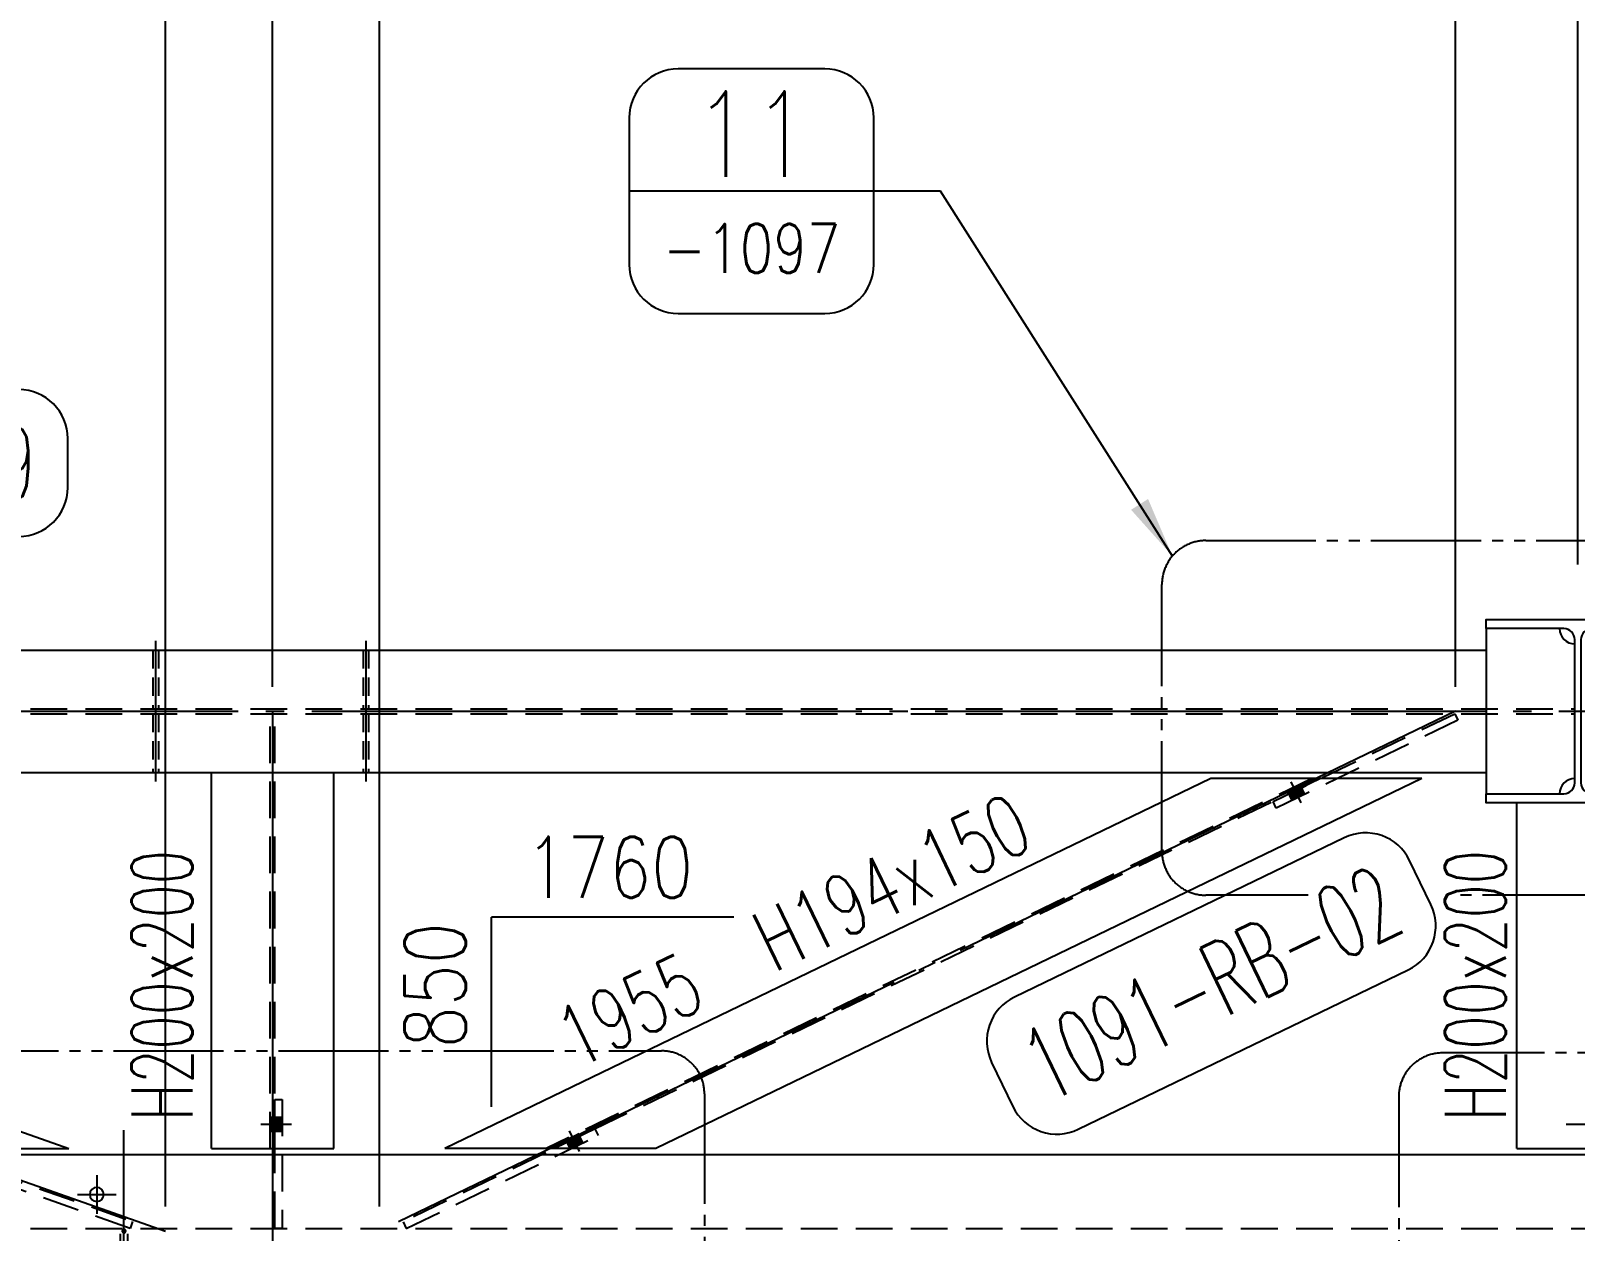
# Model space of a CAD drawing. Header units: millimetres. Extents: x 0 to 232280, y -26939 to 23794.
# Drawn here: x 62275 to 64800, y 15019 to 16981 of the extents above; entities that cross this region are included whole.
import ezdxf
from ezdxf.enums import TextEntityAlignment as Align

# ---------------------------------------------------------------- set-up
doc = ezdxf.new("R2010")
doc.units = ezdxf.units.MM
doc.header["$LTSCALE"] = 30
for name, pattern in [('JNK-CENTER', [34, 30, -1.5, 1, -1.5]), ('JNK-HIDDEN', [3, 2, -1]), ('PH2', [15, 10, -1, 1, -1, 1, -1])]:
    doc.linetypes.add(name, pattern=pattern)
for name, color, linetype in [('CEN-R', 1, 'JNK-CENTER'), ('CON-G', 3, 'Continuous'), ('CON-W', 7, 'Continuous'), ('CON-Y', 2, 'Continuous'), ('det', 2, 'PH2'), ('Dim-W', 7, 'Continuous'), ('HID-Y', 2, 'JNK-HIDDEN'), ('STL-OBJT', 7, 'Continuous'), ('TXT-Y', 2, 'Continuous')]:
    doc.layers.add(name, color=color, linetype=linetype)
doc.styles.add('SIMPLEX', font='simplex.shx', dxfattribs={"width": 0.8})
doc.dimstyles.new('DIM40', dxfattribs={"dimscale": 40, "dimtxt": 2.5, "dimasz": 2.5, "dimexe": 1, "dimexo": 1, "dimgap": 1, "dimtad": 1, "dimdec": 0, "dimdsep": 46, "dimtxsty": 'SIMPLEX', "dimcen": 0, "dimclrd": 7, "dimclre": 7, "dimclrt": 2, "dimadec": 1, "dimazin": 2, "dimtfac": 1, "dimtdec": 0, "dimtix": 1, "dimtmove": 2, "dimatfit": 2, "dimfxl": 1, "dimtolj": 1, "dimtzin": 0, "dimarcsym": 1})
doc.dimstyles.new('DIM40x4', dxfattribs={"dimscale": 40, "dimtxt": 2.5, "dimasz": 2.5, "dimexe": 1, "dimexo": 1, "dimgap": 1, "dimtad": 1, "dimdec": 1, "dimlfac": 0.25, "dimdsep": 46, "dimtxsty": 'SIMPLEX', "dimcen": 2.5, "dimclrd": 7, "dimclre": 7, "dimclrt": 2, "dimadec": 1, "dimazin": 2, "dimtfac": 1, "dimtdec": 1, "dimtmove": 2, "dimatfit": 3, "dimfxl": 1, "dimtfill": 1, "dimtolj": 1, "dimtzin": 0, "dimarcsym": 1})

# ---------------------------------------------------------------- blocks, each defined once
blk = doc.blocks.new('DUCT-TAG')
at = {"layer": 'CON-G'}
blk.add_lwpolyline([(-9.490000000000007, -1), (-9.489999999999979, 1, -0.414213562373095), (-7.489999999999979, 3), (7.489999999999982, 3, -0.414213562373095), (9.489999999999982, 1), (9.489999999999982, -1, -0.414213562373095), (7.489999999999982, -3), (-7.490000000000007, -3, -0.4142135623730971)], format="xyb", close=True, dxfattribs=at)
at = {"layer": 'CON-G', "style": 'SIMPLEX', "width": 1.246304347826088}
blk.add_attdef('NAME', text='', height=3, dxfattribs=at).set_placement((-8.190000000000007, -1.5), (8.19000000000001, -1.5), align=Align.FIT)
at = {"layer": 'CON-Y', "style": 'SIMPLEX'}
blk.add_attdef('ELEVATION', text='', height=2, dxfattribs=at).set_placement((-1.243449787580175e-14, -6.02), align=Align.CENTER)
blk = doc.blocks.new('A$C50964025')
at = {"layer": 'CEN-R'}
for p, q in [((124.9998896974175, -2.560416760388762e-06), (124.9998896974175, 329.9999974395869)), ((169.4997781445345, 256.4999640746755, -2.857914058925558e-09), (169.4997781443308, 193.5000308051494, -2.857914058925558e-09)), ((200.9997447791975, 224.9999974395214, -2.857914058925558e-09), (137.9998115096714, 224.9999974396487, -2.857914058925558e-09))]:
    blk.add_line(p, q, dxfattribs=at)
blk.add_circle((124.9998896974175, 164.9999974395869, -3.560684380578209e-09), 3, dxfattribs=at)
at = {"layer": 'CON-G'}
blk.add_circle((169.4997781444326, 224.9999974399143, -2.857914058925558e-09), 11.49996663476347, dxfattribs=at)
at = {"layer": 'HID-Y'}
for p, q in [((118.9998896974175, 160.4999974395869), (118.9998896974175, 39.99999743958688)), ((130.9998896974175, 160.4999974395869), (130.9998896974175, 39.99999743958688))]:
    blk.add_line(p, q, dxfattribs=at)
blk = doc.blocks.new('A$C2FAD1968')
at = {"layer": 'CEN-R'}
for p, q in [((3.834704974204215, -5.084854456072208e-05), (1763.834704974219, 849.9999491514372)), ((1453.93958898955, 685.8979903304244), (1437.413687619639, 720.1163272845988)), ((273.272310750619, 115.6893616354337), (256.7464093807084, 149.9076985895972))]:
    blk.add_line(p, q, dxfattribs=at)
at = {"layer": 'CON-G'}
for p, q in [((59.14285697761443, 109.9999491514154), (1311.848739330617, 714.9999491514591)), ((404.055964735453, 109.9999491514172), (1656.761847088503, 714.9999491514609)), ((1311.848739330631, 714.9999491514609), (1656.761847088495, 714.9999491514609)), ((59.14285697761261, 109.9999491514136), (404.0559647354512, 109.9999491514172))]:
    blk.add_line(p, q, dxfattribs=at)
at = {"layer": 'CON-W', "const_width": 23}
for points in [[(1449.590667576409, 694.9028158446199), (1441.76260903275, 711.111501770316)], [(261.0953307938489, 140.9028730753471), (268.9233893374712, 124.6941871496947)]]:
    blk.add_lwpolyline(points, dxfattribs=at)
at = {"layer": 'HID-Y'}
for p, q in [((1720.025747139658, 845.4999491514609), (1405.743306975779, 693.7158161178195)), ((1410.962012671564, 682.9100255006597), (1725.244452835428, 834.6941585343211)), ((1725.244452835428, 834.6941585343211), (1720.025747139651, 845.4999491514518)), ((224.7011487013315, 109.9999491514172), (1477.407031054394, 714.9999491514609)), ((238.497673011605, 109.9999491514154), (1491.203555364733, 714.9999491514609)), ((1459.946216917826, 699.904075469789), (1452.11815837416, 716.1127613954413)), ((1405.743306975779, 693.7158161178195), (1410.962012671564, 682.9100255006597)), ((1439.235118235007, 689.90155621956), (1431.407059691348, 706.1102421452124)), ((258.5678399961052, 119.692927524573), (250.7397814524393, 135.9016134502181)), ((279.2789386788954, 129.695446774791), (271.4508801353022, 145.9041327004288))]:
    blk.add_line(p, q, dxfattribs=at)
blk.add_lwpolyline([(5.218795760169087, 3.999949151357214), (9.006440632219892e-05, 14.80573976849337), (297.1146328508275, 158.2985587278654), (302.333338546614, 147.4927681107747)], close=True, dxfattribs=at)
blk = doc.blocks.new('A$C2E455471')
h = blk.add_hatch(color=256)
h.paths.add_polyline_path([(416.371800997064, 719.7117826128923), (414.7175017644154, 714.9999491514536), (426.9056974893614, 714.9999491514536), (427.2224636368967, 715.902173672845)])
h.paths.add_polyline_path([(426.9056974893614, 714.9999491514536), (414.7175017644154, 714.9999491514536), (412.3965568856719, 708.3893520321466), (423.2472195255204, 704.579743092093)])
h.paths.add_polyline_path([(438.0731262767722, 712.0925647327826), (429.7922113619429, 714.9999491514536), (426.9056974893614, 714.9999491514536), (423.2472195255204, 704.579743092093), (434.0978821653824, 700.7701341520348)])
h.paths.add_polyline_path([(423.2472195255204, 704.579743092093), (412.3965568856719, 708.3893520321466), (411.4027458578269, 705.5587443869689), (422.2534084976793, 701.7491354469134)])
h.paths.add_polyline_path([(423.2472195255204, 704.579743092093), (422.2534084976793, 701.7491354469134), (433.1040711375379, 697.9395265068559), (434.0978821653824, 700.7701341520348)])
h.paths.add_polyline_path([(422.2534084976793, 701.7491354469134), (421.2595974698356, 698.9185278017263), (432.1102601096909, 695.1089188616702), (433.1040711375379, 697.9395265068559)])
h.paths.add_polyline_path([(422.2534084976793, 701.7491354469134), (411.4027458578269, 705.5587443869689), (410.408934829979, 702.7281367417829), (421.2595974698356, 698.9185278017263)])
h = blk.add_hatch(color=256)
h.paths.add_polyline_path([(2064.071283400404, 141.2134100218507), (2062.416984167755, 136.501576560412), (2074.605179892701, 136.501576560412), (2074.921946040236, 137.4038010818034)])
h.paths.add_polyline_path([(2074.605179892701, 136.501576560412), (2062.416984167755, 136.501576560412), (2060.096039289012, 129.8909794411049), (2070.94670192886, 126.0813705010514)])
h.paths.add_polyline_path([(2085.772608680112, 133.594192141741), (2077.491693765282, 136.501576560412), (2074.605179892701, 136.501576560412), (2070.94670192886, 126.0813705010514), (2081.797364568722, 122.2717615609931)])
h.paths.add_polyline_path([(2070.94670192886, 126.0813705010514), (2060.096039289012, 129.8909794411049), (2059.102228261167, 127.0603717959273), (2069.952890901019, 123.2507628558718)])
h.paths.add_polyline_path([(2070.94670192886, 126.0813705010514), (2069.952890901019, 123.2507628558718), (2080.803553540878, 119.4411539158143), (2081.797364568722, 122.2717615609931)])
h.paths.add_polyline_path([(2069.952890901019, 123.2507628558718), (2068.959079873175, 120.4201552106847), (2079.809742513031, 116.6105462706286), (2080.803553540878, 119.4411539158143)])
h.paths.add_polyline_path([(2069.952890901019, 123.2507628558718), (2059.102228261167, 127.0603717959273), (2058.108417233319, 124.2297641507413), (2068.959079873175, 120.4201552106847)])
blk.add_hatch(color=256).paths.add_polyline_path([(2074.921946040236, 137.4038010818034), (2074.605179892701, 136.501576560412), (2077.491693765282, 136.501576560412)])
at = {"layer": 'CEN-R'}
for p, q in [((2421.000208522866, -5.084854456072208e-05), (0.000208522778848419, 849.9999491514336)), ((417.9468940437255, 689.4831689845378), (430.5351670630298, 725.337532490099)), ((2065.646376447072, 110.9847963935044), (2078.234649466369, 146.8391598990584))]:
    blk.add_line(p, q, dxfattribs=at)
at = {"layer": 'CON-G'}
for p, q in [((610.9131638946164, 714.9999491514536), (158.1107825626059, 714.9999491514536)), ((1881.293135504024, 109.9999491513936), (158.1107825626059, 714.9999491514536)), ((2334.095516836032, 109.9999491513918), (610.9131638946164, 714.9999491514536)), ((2334.095516836038, 109.9999491513918), (1881.293135504029, 109.9999491513918))]:
    blk.add_line(p, q, dxfattribs=at)
at = {"layer": 'HID-Y'}
for p, q in [((2098.638278543496, 109.9999491513936), (375.4559256019602, 714.9999491514536)), ((2116.750373796704, 109.9999491513918), (393.5680208552767, 714.9999491514536)), ((410.4089348300004, 702.7281367418436), (416.3718009970653, 719.7117826128961)), ((432.1102601097118, 695.1089188617298), (438.0731262767695, 712.0925647327749)), ((2058.108417233347, 124.2297641507994), (2064.071283400339, 141.21341002183)), ((2079.809742513036, 116.6105462706928), (2085.772608680094, 133.5941921417343))]:
    blk.add_line(p, q, dxfattribs=at)
for points in [[(54.12226136809841, 834.1775185707193), (58.09750547945805, 845.4999491514536), (464.963898905884, 702.6513599683312), (460.9886547945025, 691.3289293875787)], [(2418.66331497315, 3.999949151344481), (2422.638559084509, 15.32237973208066), (2037.180510771268, 150.6546147863173), (2033.205266659894, 139.3321842056303)]]:
    blk.add_lwpolyline(points, close=True, dxfattribs=at)
blk = doc.blocks.new('*D1212')
at = {"layer": 'DEFPOINTS', "color": 0, "transparency": 16777216}
for p in [(70643.97647856227, 17518.78250942024), (57585.61130532527, 15868.78250942024), (59673.97647856463, 15868.78250942024)]:
    blk.add_point(p, dxfattribs=at)
at = {"layer": 'Dim-W', "color": 7, "linetype": 'ByBlock', "lineweight": -2, "transparency": 16777216}
for p, q in [((70603.97647856227, 17518.78250942024), (57545.61130532528, 17518.78250942024)), ((57585.61130532528, 17418.78250942024), (57585.61130532527, 15968.78250942024)), ((59633.97647856463, 15868.78250942024), (57545.61130532527, 15868.78250942024))]:
    blk.add_line(p, q, dxfattribs=at)
at = {"layer": 'Dim-W', "color": 7, "transparency": 16777216}
for points in [[(57568.94463865861, 17418.78250942024), (57602.27797199194, 17418.78250942024), (57585.61130532528, 17518.78250942024)], [(57568.94463865861, 15968.78250942024), (57602.27797199193, 15968.78250942024), (57585.61130532527, 15868.78250942024)]]:
    blk.add_solid(points, dxfattribs=at)
at = {"layer": 'Dim-W', "color": 2, "transparency": 16777216, "insert": (57495.61130532527, 16693.78250942025), "char_height": 100, "attachment_point": 5, "rotation": 90, "style": 'SIMPLEX'}
blk.add_mtext('\\A1;1650', dxfattribs=at)
blk = doc.blocks.new('*D1238')
at = {"layer": 'DEFPOINTS', "color": 0, "transparency": 16777216}
for p in [(80555.97647856489, 21263.05392047166), (80555.97647856489, 17668.78250942024), (60023.97647856461, 16018.78250942024)]:
    blk.add_point(p, dxfattribs=at)
at = {"layer": 'Dim-W', "color": 7, "linetype": 'ByBlock', "lineweight": -2, "transparency": 16777216}
for p, q in [((60023.97647856461, 16058.78250942024), (60023.97647856461, 21303.05392047166)), ((80555.97647856489, 17708.78250942024), (80555.97647856489, 21303.05392047166)), ((60123.97647856461, 21263.05392047166), (80455.97647856489, 21263.05392047166))]:
    blk.add_line(p, q, dxfattribs=at)
at = {"layer": 'Dim-W', "color": 7, "transparency": 16777216}
for points in [[(60123.97647856461, 21279.72058713832), (60123.97647856461, 21246.38725380499), (60023.97647856461, 21263.05392047166)], [(80455.97647856489, 21279.72058713832), (80455.97647856489, 21246.38725380499), (80555.97647856489, 21263.05392047166)]]:
    blk.add_solid(points, dxfattribs=at)
at = {"layer": 'Dim-W', "color": 2, "transparency": 16777216, "insert": (70289.97647856476, 21353.05392047166), "char_height": 100, "attachment_point": 5, "style": 'SIMPLEX'}
blk.add_mtext('\\A1;20532', dxfattribs=at)
blk = doc.blocks.new('*D1239')
at = {"layer": 'DEFPOINTS', "color": 0, "transparency": 16777216}
for p in [(69735.97647856476, 20623.05392047166), (60023.97647856461, 16018.78250942024), (69735.97647856476, 15868.78250942024)]:
    blk.add_point(p, dxfattribs=at)
at = {"layer": 'Dim-W', "color": 7, "linetype": 'ByBlock', "lineweight": -2, "transparency": 16777216}
for p, q in [((60023.97647856461, 16058.78250942024), (60023.97647856461, 20663.05392047166)), ((69735.97647856476, 15908.78250942024), (69735.97647856476, 20663.05392047166)), ((60123.97647856461, 20623.05392047166), (69635.97647856476, 20623.05392047166))]:
    blk.add_line(p, q, dxfattribs=at)
at = {"layer": 'Dim-W', "color": 7, "transparency": 16777216}
for points in [[(60123.97647856461, 20639.72058713832), (60123.97647856461, 20606.38725380499), (60023.97647856461, 20623.05392047166)], [(69635.97647856476, 20639.72058713832), (69635.97647856476, 20606.38725380499), (69735.97647856476, 20623.05392047166)]]:
    blk.add_solid(points, dxfattribs=at)
at = {"layer": 'Dim-W', "color": 2, "transparency": 16777216, "insert": (64879.97647856468, 20713.05392047166), "char_height": 100, "attachment_point": 5, "style": 'SIMPLEX'}
blk.add_mtext('\\A1;9712', dxfattribs=at)
blk = doc.blocks.new('*D1241')
at = {"layer": 'DEFPOINTS', "color": 0, "transparency": 16777216}
for p in [(64804.9764785647, 20303.05392047166), (64804.9764785647, 16068.78250942035), (60023.97647856461, 16018.78250942024)]:
    blk.add_point(p, dxfattribs=at)
at = {"layer": 'Dim-W', "color": 7, "linetype": 'ByBlock', "lineweight": -2, "transparency": 16777216}
for p, q in [((60023.97647856461, 16058.78250942024), (60023.97647856461, 20343.05392047166)), ((64804.9764785647, 16108.78250942035), (64804.9764785647, 20343.05392047166)), ((60123.97647856461, 20303.05392047166), (64704.9764785647, 20303.05392047166))]:
    blk.add_line(p, q, dxfattribs=at)
at = {"layer": 'Dim-W', "color": 7, "transparency": 16777216}
for points in [[(60123.97647856461, 20319.72058713832), (60123.97647856461, 20286.38725380499), (60023.97647856461, 20303.05392047166)], [(64704.9764785647, 20319.72058713832), (64704.9764785647, 20286.38725380499), (64804.9764785647, 20303.05392047166)]]:
    blk.add_solid(points, dxfattribs=at)
at = {"layer": 'Dim-W', "color": 2, "transparency": 16777216, "insert": (62414.47647856465, 20393.05392047166), "char_height": 100, "attachment_point": 5, "style": 'SIMPLEX'}
blk.add_mtext('\\A1;4781', dxfattribs=at)
blk = doc.blocks.new('*D1248')
at = {"layer": 'DEFPOINTS', "color": 0, "transparency": 16777216}
for p in [(59873.97647856461, 19983.05392047166), (62669.9764785647, 19983.05392047166), (62669.9764785647, 15868.78250942024)]:
    blk.add_point(p, dxfattribs=at)
at = {"layer": 'Dim-W', "color": 7, "linetype": 'ByBlock', "lineweight": -2, "transparency": 16777216}
for p, q in [((62669.9764785647, 15908.78250942024), (62669.9764785647, 20023.05392047166)), ((59973.97647856461, 19983.05392047166), (62569.9764785647, 19983.05392047166))]:
    blk.add_line(p, q, dxfattribs=at)
at = {"layer": 'Dim-W', "color": 7, "transparency": 16777216}
for points in [[(59973.97647856461, 19999.72058713832), (59973.97647856461, 19966.38725380499), (59873.97647856461, 19983.05392047166)], [(62569.9764785647, 19999.72058713832), (62569.9764785647, 19966.38725380499), (62669.9764785647, 19983.05392047166)]]:
    blk.add_solid(points, dxfattribs=at)
at = {"layer": 'Dim-W', "color": 2, "transparency": 16777216, "insert": (61271.97647856465, 20073.05392047166), "char_height": 100, "attachment_point": 5, "style": 'SIMPLEX'}
blk.add_mtext('\\A1;2796', dxfattribs=at)
blk = doc.blocks.new('*D1257')
at = {"layer": 'DEFPOINTS', "color": 0, "transparency": 16777216}
for p in [(60073.97647856467, 19663.05392047166), (62494.97647856476, 19663.05392047166), (62494.97647856476, 15018.78250942025)]:
    blk.add_point(p, dxfattribs=at)
at = {"layer": 'Dim-W', "color": 7, "linetype": 'ByBlock', "lineweight": -2, "transparency": 16777216}
for p, q in [((62494.97647856476, 15058.78250942025), (62494.97647856476, 19703.05392047166)), ((60173.97647856467, 19663.05392047166), (62394.97647856476, 19663.05392047166))]:
    blk.add_line(p, q, dxfattribs=at)
at = {"layer": 'Dim-W', "color": 7, "transparency": 16777216}
for points in [[(60173.97647856467, 19679.72058713832), (60173.97647856467, 19646.38725380499), (60073.97647856467, 19663.05392047166)], [(62394.97647856476, 19679.72058713832), (62394.97647856476, 19646.38725380499), (62494.97647856476, 19663.05392047166)]]:
    blk.add_solid(points, dxfattribs=at)
at = {"layer": 'Dim-W', "color": 2, "transparency": 16777216, "insert": (61284.47647856471, 19753.05392047166), "char_height": 100, "attachment_point": 5, "style": 'SIMPLEX'}
blk.add_mtext('\\A1;2421', dxfattribs=at)
blk = doc.blocks.new('*D1260')
at = {"layer": 'DEFPOINTS', "color": 0, "transparency": 16777216}
for p in [(64604.97647856467, 19663.05392047166), (64604.97647856467, 15868.78250942024), (62844.97647856465, 15018.78250942025)]:
    blk.add_point(p, dxfattribs=at)
at = {"layer": 'Dim-W', "color": 7, "linetype": 'ByBlock', "lineweight": -2, "transparency": 16777216}
for p, q in [((62844.97647856465, 15058.78250942025), (62844.97647856465, 19703.05392047166)), ((64604.97647856467, 15908.78250942024), (64604.97647856467, 19703.05392047166)), ((62944.97647856465, 19663.05392047166), (64504.97647856467, 19663.05392047166))]:
    blk.add_line(p, q, dxfattribs=at)
at = {"layer": 'Dim-W', "color": 7, "transparency": 16777216}
for points in [[(62944.97647856465, 19679.72058713832), (62944.97647856465, 19646.38725380499), (62844.97647856465, 19663.05392047166)], [(64504.97647856467, 19679.72058713832), (64504.97647856467, 19646.38725380499), (64604.97647856467, 19663.05392047166)]]:
    blk.add_solid(points, dxfattribs=at)
at = {"layer": 'Dim-W', "color": 2, "transparency": 16777216, "insert": (63724.97647856466, 19753.05392047166), "char_height": 100, "attachment_point": 5, "style": 'SIMPLEX'}
blk.add_mtext('\\A1;1760', dxfattribs=at)
blk = doc.blocks.new('det-tag')
at = {"layer": 'CON-Y'}
blk.add_line((5, 0), (-5, 0), dxfattribs=at)
blk.add_lwpolyline([(-3.000000000000003, -4.999999999999998), (3, -5, 0.4142135623730951), (5, -3.000000000000001), (5.000000000000002, 2.999999999999998, 0.4142135623730951), (3.000000000000001, 4.999999999999998), (-2.999999999999997, 4.999999999999998, 0.4142135623730948), (-4.999999999999997, 3), (-5.000000000000002, -2.999999999999997, 0.4142135623730953)], format="xyb", close=True, dxfattribs=at)
at = {"layer": 'CON-G', "style": 'SIMPLEX', "width": 0.8}
blk.add_attdef('TAG', text='', height=3.5, dxfattribs=at).set_placement((0.02333333333333343, 0.5800000000000399), align=Align.CENTER)
at = {"layer": 'CON-Y', "style": 'SIMPLEX', "width": 0.8}
blk.add_attdef('-8888', text='', height=2, dxfattribs=at).set_placement((0, -3.339999999999999), align=Align.CENTER)
blk = doc.blocks.new('A$C6B407893')
at = {"layer": 'CEN-R'}
blk.add_line((4.499934768963612, -3.000057198660214), (4.499934768963612, 226.9999428013325), dxfattribs=at)
at = {"layer": 'HID-Y', "ltscale": 0.5}
for p, q in [((-6.523103820654796e-05, 115.9999428013325), (-6.523103820654796e-05, 211.9999428013325)), ((8.999934768963612, 115.9999428013325), (8.999934768965431, 211.9999428013325)), ((-6.523103638755856e-05, 11.99994280133978), (-6.523103638755856e-05, 107.9999428013762)), ((8.999934768963612, 11.99994280133978), (8.999934768963612, 107.9999428013762))]:
    blk.add_line(p, q, dxfattribs=at)

msp = doc.modelspace()

# ---------------------------------------------------------------- hatches: boundary and pattern name
at = {"layer": 'CON-W'}
h = msp.add_hatch(color=256, dxfattribs=at)
h.paths.add_polyline_path([(62673.97647834074, 15181.78250942099), (62685.97647834074, 15181.78250942098), (62685.97647834074, 15193.78250942099), (62673.97647834074, 15193.78250942099)])
h.paths.add_polyline_path([(62669.97647832337, 15181.78250942099), (62673.97647834074, 15181.78250942099), (62673.97647834074, 15193.78250942099), (62669.97647831595, 15193.782509421)])
h.paths.add_polyline_path([(62665.97647834077, 15181.78250942099), (62669.97647832337, 15181.78250942099), (62669.97647831592, 15193.78250942099), (62665.97647834077, 15193.78250942098)])
h.paths.add_polyline_path([(62665.97647834077, 15193.78250942099), (62669.97647831595, 15193.78250942099), (62669.97647830914, 15204.78250942099), (62665.97647834077, 15204.78250942098)])
h.paths.add_polyline_path([(62669.97647831592, 15193.78250942099), (62673.97647834074, 15193.78250942099), (62673.97647834074, 15204.78250942099), (62669.97647830911, 15204.78250942098)])
h.paths.add_polyline_path([(62673.97647834074, 15193.78250942099), (62685.97647834074, 15193.78250942098), (62685.97647834074, 15204.78250942099), (62673.97647834074, 15204.78250942099)])

# ---------------------------------------------------------------- linework, layer by layer
at = {"layer": 'CEN-R'}
for p, q in [((59673.97647856463, 15868.78250942024), (69935.97647856476, 15868.78250942024)), ((62669.9764785647, 15868.78250942024), (62669.9764785647, 12211.79614907316)), ((62650.97647834074, 15193.78250942098), (62700.97647834074, 15193.78250942098)), ((64785.97647834074, 15193.78250942098), (64835.97647834074, 15193.78250942098))]:
    msp.add_line(p, q, dxfattribs=at)
at = {"layer": 'CON-G'}
for p, q in [((64654.9764785647, 16003.78250942036), (64654.9764785647, 15733.78250942036)), ((60023.9764785649, 15968.78250942039), (64654.9764785647, 15968.78250942039)), ((60023.9764785649, 15768.78250942031), (64654.9764785647, 15768.78250942029)), ((62569.97647856473, 15153.78250942024), (62569.97647856473, 15768.7825094203)), ((62769.97647856476, 15153.78250942024), (62769.97647856476, 15768.7825094203)), ((64704.97647856473, 15153.78250942024), (64704.97647856471, 15718.78250942035)), ((60023.97647856461, 15143.78250942024), (69585.9764785647, 15143.78250942024)), ((62569.97647856473, 15153.78250942024), (62769.97647856476, 15153.78250942024)), ((64704.97647856473, 15153.78250942024), (64904.97647856476, 15153.78250942024))]:
    msp.add_line(p, q, dxfattribs=at)
msp.add_lwpolyline([(64954.9764785647, 16018.78250942035), (64954.9764785647, 16003.78250942035), (64827.9764785647, 16003.78250942035, 0.414213562373095), (64809.9764785647, 15985.78250942035), (64809.9764785647, 15751.78250942035, 0.414213562373095), (64827.9764785647, 15733.78250942035), (64954.9764785647, 15733.78250942035), (64954.9764785647, 15718.78250942035), (64654.9764785647, 15718.78250942035), (64654.9764785647, 15733.78250942035), (64781.9764785647, 15733.78250942035, 0.414213562373095), (64799.9764785647, 15751.78250942035), (64799.9764785647, 15985.78250942035, 0.4142135623730949), (64781.9764785647, 16003.78250942035), (64654.9764785647, 16003.78250942035), (64654.9764785647, 16018.78250942035)], format="xyb", close=True, dxfattribs=at)
for centre, start, end in [((64799.9764785647, 16003.78250942036), 180, 270), ((64799.9764785647, 15733.78250942036), 90, 180)]:
    msp.add_arc(centre, 25, start, end, dxfattribs=at)
at = {"layer": 'CON-W'}
for p in [(63028.23112515728, 15222.18358353029), (63424.37540332526, 15531.9263817493)]:
    msp.add_line(p, (63028.23112515728, 15531.9263817493), dxfattribs=at)
at = {"layer": 'det', "ltscale": 0.6}
msp.add_lwpolyline([(64363.65385358568, 15568.00073819469), (64196.57759249645, 15568.00073819469, -0.414213562373095), (64124.57759249645, 15640.00073819469), (64124.57759249645, 16075.82229403521, -0.414213562373095), (64196.57759249645, 16147.82229403521), (65451.51437584155, 16147.82229403521, -0.414213562373095), (65523.51437584155, 16075.82229403521), (65523.51437584155, 15640.00073819469, -0.414213562373095), (65451.51437584155, 15568.00073819469), (65310.16378609624, 15568.00073819469)], format="xyb", dxfattribs=at)
msp.add_lwpolyline([(65099.09998842547, 15568.00073819469), (64603.55889824193, 15568.00073819469)], dxfattribs=at)
for points in [[(61799.8948706766, 15243.40225225843, -0.414213562373095), (61869.8948706766, 15313.40225225843), (63306.39545644795, 15313.40225225843, -0.414213562373095), (63376.39545644795, 15243.40225225843), (63376.39545644795, 14840.99387395222, -0.414213562373095), (63306.39545644795, 14770.99387395222), (61869.8948706766, 14770.99387395222, -0.414213562373095), (61799.8948706766, 14840.99387395222)], [(64583.8883358208, 15310.15498760178, 0.414213562373095), (64511.8883358208, 15238.15498760178), (64511.8883358208, 14840.83820536402, 0.414213562373095), (64583.8883358208, 14768.83820536403), (65020.62325811101, 14768.83820536402, 0.414213562373095), (65092.62325811101, 14840.83820536402), (65092.62325811101, 15238.15498760178, 0.414213562373095), (65020.62325811101, 15310.15498760178)]]:
    msp.add_lwpolyline(points, format="xyb", close=True, dxfattribs=at)
at = {"layer": 'HID-Y'}
for p, q in [((60023.9764785649, 15872.78250942033), (64799.9764785647, 15872.78250942033)), ((60023.9764785649, 15864.78250942032), (64799.9764785647, 15864.78250942033)), ((62665.97647856471, 15153.78250942025), (62665.97647856473, 15864.78250942033)), ((62673.97647856471, 15153.78250942025), (62673.97647856473, 15864.78250942033)), ((62685.97647834074, 15204.78250942098), (62665.97647834074, 15204.78250942098)), ((62685.97647834074, 15181.78250942098), (62665.97647834074, 15181.78250942098)), ((60023.97647856461, 15023.28250942024), (69585.9764785647, 15023.28250942024))]:
    msp.add_line(p, q, dxfattribs=at)
msp.add_lwpolyline([(62685.97647834074, 15023.28250942024), (62673.97647834074, 15023.28250942024), (62673.97647834074, 15233.78250942098), (62685.97647834074, 15233.78250942098)], close=True, dxfattribs=at)
at = {"layer": 'STL-OBJT'}
msp.add_line((63762.36588570154, 16719.04912735215), (63653.3912927478, 16719.04912735215), dxfattribs=at)

# ---------------------------------------------------------------- block references
at = {"layer": 'CON-G', "xscale": -1, "rotation": 180}
for p in [(62474.27919280232, 15980.78245222175), (62818.15204048445, 15980.78245222175)]:
    msp.add_blockref('A$C6B407893', p, dxfattribs=at)
at = {"layer": 'CON-G', "rotation": 180}
for name, p in [('A$C2E455471', (62494.97668708754, 15868.78245857169)), ('A$C2FAD1968', (64608.81118353887, 15868.78245857169))]:
    msp.add_blockref(name, p, dxfattribs=at)
at = {"layer": 'CON-G', "xscale": -1}
msp.add_blockref('A$C50964025', (62551.97636826232, 14853.78251198067), dxfattribs=at)
at = {"layer": 'CON-Y', "xscale": 40, "yscale": 40, "zscale": 40}
msp.add_blockref('det-tag', (63453.3912927478, 16719.04912735215), dxfattribs=at).add_auto_attribs({'TAG': '11', '-8888': '-1097'})
at = {"layer": 'STL-OBJT'}
ref = msp.add_blockref('DUCT-TAG', (61955.43659432644, 16274.60934261727), dxfattribs=dict(at, xscale=-40, yscale=40, zscale=40, rotation=180))
ref.add_attrib('NAME', '1091-RT-09', dxfattribs={"layer": 'CON-G', "height": 120, "style": 'SIMPLEX', "width": 0.5849999999999972}).set_placement((61627.83659432635, 16214.60934261727), (62283.03659432635, 16214.60934261727), align=Align.FIT)
ref = msp.add_blockref('DUCT-TAG', (64205.39607309033, 15423.58166689958), dxfattribs=dict(at, xscale=-40.00000000001047, yscale=39.99999999998836, zscale=40, rotation=25.77843086218694))
ref.add_attrib('NAME', '1091-RB-02', dxfattribs={"layer": 'CON-G', "height": 120, "rotation": 25.7784308622249, "style": 'SIMPLEX', "width": 0.5733000000000013}).set_placement((63936.49151772194, 15227.08204832001), (64526.48768541634, 15512.02337930924), align=Align.FIT)

# ---------------------------------------------------------------- texts
at = {"layer": 'CON-Y', "style": 'SIMPLEX'}
for s, height, rotation, width, p in [('H194x150', 99.99999999999997, 25.77843086199685, 0.7, (63490.11377737539, 15440.54225799981)), ('850', 100, 90, 0.8, (62986.01792386994, 15317.96889557849)), ('1955', 99.99999999999997, 25.77843086199685, 0.7, (63167.13822138822, 15282.69413599625))]:
    msp.add_text(s, height=height, rotation=rotation, dxfattribs=dict(at, width=width)).set_placement(p)
at = {"layer": 'CON-Y', "style": 'SIMPLEX', "width": 0.8}
msp.add_text('1760', height=100, dxfattribs=at).set_placement((63083.55679350045, 15563.53458200379))
at = {"layer": 'TXT-Y', "style": 'SIMPLEX', "width": 0.65}
for p in [(62539.32234551881, 15198.70559280946), (64687.17652935711, 15198.70559280946)]:
    msp.add_text('H200x200', height=100, rotation=90, dxfattribs=at).set_placement(p)

# ---------------------------------------------------------------- dimensions: what is measured, and where the dimension line sits
at = {"layer": 'Dim-W'}
for base, p1, p2, picture, middle in [((80555.97647856489, 21263.05392047166), (60023.97647856461, 16018.78250942024), (80555.97647856489, 17668.78250942024), '*D1238', (70289.97647856476, 21353.05392047166)), ((69735.97647856476, 20623.05392047166), (60023.97647856461, 16018.78250942024), (69735.97647856476, 15868.78250942024), '*D1239', (64879.97647856468, 20713.05392047166)), ((64804.9764785647, 20303.05392047166), (60023.97647856461, 16018.78250942024), (64804.9764785647, 16068.78250942035), '*D1241', (62414.47647856465, 20393.05392047166)), ((62669.9764785647, 19983.05392047166), (59873.97647856461, 19983.05392047166), (62669.9764785647, 15868.78250942024), '*D1248', (61271.97647856465, 20073.05392047166)), ((62494.97647856476, 19663.05392047166), (60073.97647856467, 19663.05392047166), (62494.97647856476, 15018.78250942025), '*D1257', (61284.47647856471, 19753.05392047166)), ((64604.97647856467, 19663.05392047166), (62844.97647856465, 15018.78250942025), (64604.97647856467, 15868.78250942024), '*D1260', (63724.97647856466, 19753.05392047166))]:
    dim = msp.add_linear_dim(base=base, p1=p1, p2=p2, dimstyle='DIM40', dxfattribs=at)
    dim.commit()
    dim.dimension.update_dxf_attribs({"geometry": picture, "text_midpoint": middle})
dim = msp.add_linear_dim(base=(57585.61130532527, 15868.78250942024), p1=(70643.97647856227, 17518.78250942024), p2=(59673.97647856463, 15868.78250942024), angle=90, dimstyle='DIM40', dxfattribs=at)
dim.commit()
dim.dimension.update_dxf_attribs({"geometry": '*D1212', "text_midpoint": (57495.61130532527, 16693.78250942025)})

# ---------------------------------------------------------------- leaders
at = {"layer": 'CON-G'}
msp.add_leader([(64141.79965246571, 16122.54891691754), (63762.36588570154, 16719.04912735215)], dimstyle='DIM40x4', override={"dimgap": 1, "dimtad": 0, "dimdec": 0, "dimcen": 0, "dimtdec": 0, "dimatfit": 2}, dxfattribs=at)

doc.saveas('drawing.dxf')
